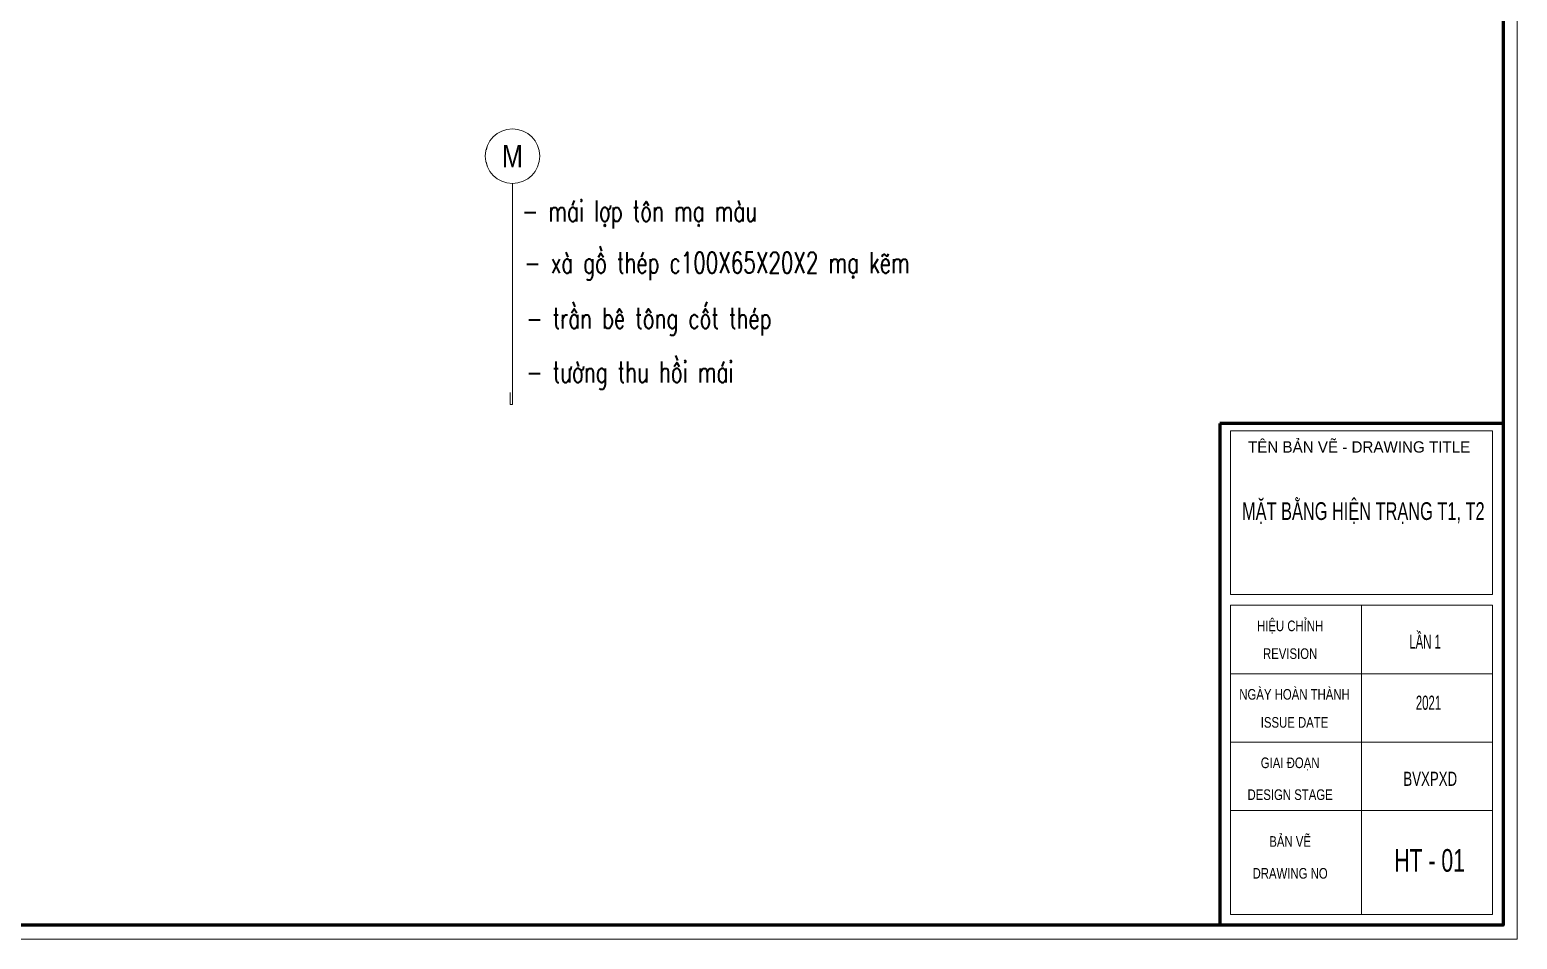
# Model space of a CAD drawing. Header units: millimetres. Extents: x 596422 to 1674380, y -367470 to 58862.
# Drawn here: x 879522 to 893389, y -262665 to -254187 of the extents above; entities that cross this region are included whole.
import ezdxf
from ezdxf.enums import TextEntityAlignment as Align

# ---------------------------------------------------------------- set-up
doc = ezdxf.new("R2010")
doc.units = ezdxf.units.MM
doc.header["$LTSCALE"] = 600
doc.header["$MEASUREMENT"] = 0
doc.linetypes.add('ACAD_ISO07W100', pattern=[3, 0, -3])
doc.layers.get('0').update_dxf_attribs({"lineweight": 0})
doc.layers.get('Defpoints').update_dxf_attribs({"lineweight": 0})
for name, color, linetype, lineweight in [('A-WIPEOUT', 254, 'ACAD_ISO07W100', 0), ('LC ISO', 153, 'Continuous', 13), ('LC Net manh', 9, 'Continuous', 5), ('LC Text1', 3, 'Continuous', 20), ('text', 1, 'Continuous', 20)]:
    doc.layers.add(name, color=color, linetype=linetype, lineweight=lineweight)
doc.layers.add('Khungten_LCDI', color=7, linetype='Continuous')
doc.layers.add('Kichthuoc', color=9, linetype='Continuous')
doc.styles.add('General text 2', font='arial.ttf')
doc.styles.add('Khungten', font='VHAVAN.TTF', dxfattribs={"width": 0.9, "height": 5000})
doc.styles.add('T1', font='Vnsimli.shx', dxfattribs={"width": 0.8})
doc.styles.add('Title', font='VHAVAN.TTF', dxfattribs={"width": 0.8})

# ---------------------------------------------------------------- blocks, each defined once
blk = doc.blocks.new('LCDI-new')
at = {"layer": 'Defpoints', "lineweight": 0}
blk.add_lwpolyline([(-1626044.71, 488105.01), (-1626044.71, 488402.01), (-1625624.71, 488402.01), (-1625624.71, 488105.01)], close=True, dxfattribs=at)
at = {"layer": 'Khungten_LCDI', "color": 5, "lineweight": 25}
blk.add_line((-1625626.71, 488107.01), (-1625626.71, 488400.01), dxfattribs=at)
at = {"layer": 'Khungten_LCDI', "color": 5, "lineweight": 60}
for p, q in [((-1625666.71, 488177.85), (-1625666.71, 488107.01)), ((-1625626.71, 488177.85), (-1625666.71, 488177.85))]:
    blk.add_line(p, q, dxfattribs=at)
at = {"layer": 'Khungten_LCDI', "color": 9, "lineweight": 15}
for p, q in [((-1625646.71, 488152.18), (-1625646.71, 488108.51)), ((-1625628.21, 488142.51), (-1625665.21, 488142.51)), ((-1625628.21, 488132.84), (-1625665.21, 488132.84)), ((-1625628.21, 488123.18), (-1625665.21, 488123.18))]:
    blk.add_line(p, q, dxfattribs=at)
at = {"layer": 'Khungten_LCDI', "color": 5, "lineweight": 60}
blk.add_lwpolyline([(-1626032.71, 488107.01), (-1626032.71, 488400.01), (-1625626.71, 488400.01), (-1625626.71, 488107.01)], close=True, dxfattribs=at)
at = {"layer": 'Khungten_LCDI', "color": 9, "lineweight": 15}
for points in [[(-1625665.21, 488153.68), (-1625628.21, 488153.68), (-1625628.21, 488176.84), (-1625665.21, 488176.84)], [(-1625665.21, 488108.51), (-1625628.21, 488108.51), (-1625628.21, 488152.18), (-1625665.21, 488152.18)]]:
    blk.add_lwpolyline(points, close=True, dxfattribs=at)
at = {"color": 7, "style": 'Khungten'}
blk.add_text('tªn b¶n vÏ - drawing title', height=1.6, dxfattribs=at).set_placement((-1625647.05, 488173.74), align=Align.CENTER)
at = {"color": 7}
for s, height, style, width, p in [('hiÖu chØnh', 1.5, 'Khungten', 0.8, (-1625656.79, 488148.52)), ('revision', 1.5, 'Khungten', 0.8, (-1625656.79, 488144.6)), ('ngµy hoµn thµnh', 1.5, 'Khungten', 0.8, (-1625656.17, 488138.85)), ('issue date', 1.5, 'Khungten', 0.8, (-1625656.17, 488134.89)), ('giai ®o¹n', 1.5, 'Khungten', 0.8, (-1625656.79, 488129.18)), ('BVxpxd', 2, 'Title', 0.7, (-1625637, 488126.67)), ('design stage', 1.5, 'Khungten', 0.8, (-1625656.79, 488124.68)), ('b¶n vÏ', 1.5, 'Khungten', 0.8, (-1625656.79, 488118.07)), ('drawing nO', 1.5, 'Khungten', 0.8, (-1625656.79, 488113.57))]:
    blk.add_text(s, height=height, dxfattribs=dict(at, style=style, width=width)).set_placement(p, align=Align.CENTER)
at = {"color": 2, "style": 'Title', "width": 1.824646}
for tag, p, p2 in [('TENBANVE1', (-1625663.58, 488164.65), (-1625629.32, 488164.65)), ('TENBANVE2', (-1625663.58, 488157.89), (-1625629.32, 488157.89))]:
    blk.add_attdef(tag, text='', height=2.5, dxfattribs=at).set_placement(p, p2, align=Align.FIT)
at = {"color": 7, "style": 'Khungten', "width": 0.8}
for tag, p in [('REVISION', (-1625637.72, 488146.05)), ('NGAYHT', (-1625637.25, 488137.42))]:
    blk.add_attdef(tag, text='', height=2, dxfattribs=at).set_placement(p, align=Align.CENTER)
at = {"color": 2, "style": 'Title', "width": 0.7}
blk.add_attdef('SOBANVE', text='', height=2.5, dxfattribs=at).set_placement((-1625637.09, 488114.55), align=Align.CENTER)
blk = doc.blocks.new('*U10')
at = {"layer": 'A-WIPEOUT'}
blk.add_lwpolyline([(0, 4.25), (-2.5, 3.44), (-4.04, 1.31), (-4.04, -1.31), (-2.5, -3.44), (0, -4.25), (2.5, -3.44), (4.04, -1.31), (4.04, 1.31), (2.5, 3.44)], close=True, dxfattribs=at)
blk.add_wipeout([(0, 4.25), (-2.5, 3.44), (-4.04, 1.31), (-4.04, -1.31), (-2.5, -3.44), (0, -4.25), (2.5, -3.44), (4.04, -1.31), (4.04, 1.31), (2.5, 3.44)]).dxf.layer = 'A-WIPEOUT'
blk.add_circle((0, 0), 4.25)
at = {"layer": 'text', "style": 'General text 2', "width": 0.8, "flags": 8}
blk.add_attdef('SYMBOL', text='', height=3.5, dxfattribs=at).set_placement((0, 0), align=Align.MIDDLE_CENTER)

msp = doc.modelspace()

# ---------------------------------------------------------------- block references
at = {"layer": 'Kichthuoc'}
ref = msp.add_blockref('LCDI-new', (108184619.8, -32477595.5), dxfattribs=dict(at, xscale=66.00000000007024, yscale=66.00000000007024, zscale=66.00000000007024))
ref.add_attrib('TENBANVE', 'mÆt b»ng hiÖn tr¹ng t1, t2', dxfattribs={"layer": '0', "color": 4, "height": 165, "style": 'Title', "width": 0.712885}).set_placement((890823.3, -258756.3), (893084.8, -258756.3), align=Align.FIT)
ref.add_attrib('SOBANVE', 'ht - 01', dxfattribs={"layer": '0', "color": 4, "height": 211.2, "style": 'Title', "width": 0.7}).set_placement((892571.9, -262035.3), align=Align.CENTER)
ref.add_attrib('TYLE', 'lÇn 1', dxfattribs={"layer": '0', "color": 4, "height": 132, "style": 'Khungten', "width": 0.6}).set_placement((892530.1, -259956.4), align=Align.CENTER)
ref.add_attrib('NGAYHT', '2021', dxfattribs={"layer": '0', "color": 4, "height": 132, "style": 'Khungten', "width": 0.6}).set_placement((892561.4, -260526), align=Align.CENTER)

# ---------------------------------------------------------------- texts
at = {"layer": 'LC Text1', "style": 'T1', "width": 0.7}
for s, p in [('- m¸i lîp t«n m¹ mµu ', (884110.3, -255973.2)), ('- xµ gå thÐp c100X65X20X2 m¹ kÏm', (884132.8, -256455.3)), ('- trÇn bª t«ng cèt thÐp', (884151.1, -256972.7)), ('- t\xadêng thu håi m¸i', (884151.1, -257473.9))]:
    msp.add_text(s, height=194.4, dxfattribs=at).set_placement(p)

# ---------------------------------------------------------------- next in the draw order: block references
at = {"layer": 'LC Net manh'}
ref = msp.add_blockref('*U10', (884022.1, -255365), dxfattribs=dict(at, xscale=59.78123856407738, yscale=59.78123856407738, zscale=59.78123856407738, rotation=359.9999999999932))
ref.add_attrib('SYMBOL', 'M', dxfattribs={"layer": 'text', "height": 209.2, "style": 'General text 2', "width": 0.8}).set_placement((884022.1, -255365), align=Align.MIDDLE_CENTER)

# ---------------------------------------------------------------- next in the draw order: linework, layer by layer
at = {"layer": 'LC ISO'}
msp.add_lwpolyline([(884022.1, -255619.1), (884022.1, -257681), (884000.4, -257681), (884000.4, -257567)], dxfattribs=at)

doc.saveas('drawing.dxf')
